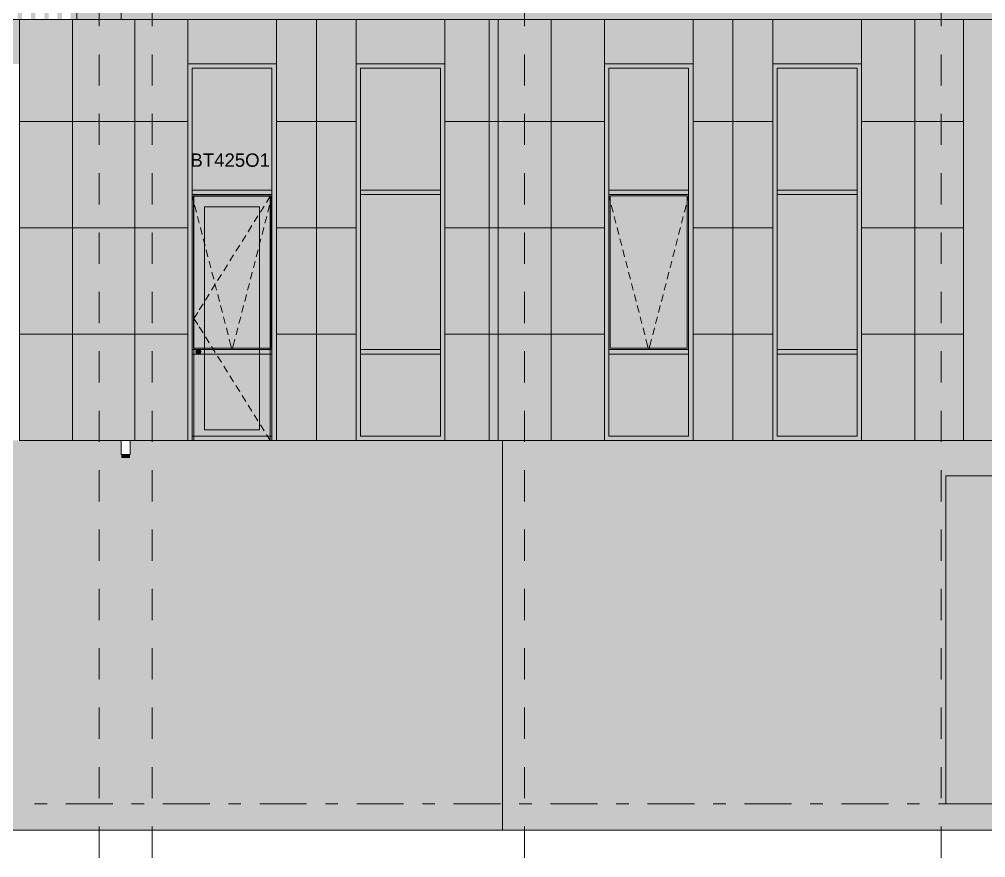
# Model space of a CAD drawing. Header units: millimetres. Extents: x 1499747 to 4230374, y -28481 to 441852.
# Drawn here: x 4034842 to 4045743, y 359120 to 368581 of the extents above; entities that cross this region are included whole.
import ezdxf

# ---------------------------------------------------------------- set-up
doc = ezdxf.new("R2010")
doc.units = ezdxf.units.MM
doc.header["$MEASUREMENT"] = 0
doc.layers.add('Чертеж и Рисунок', color=7, linetype='Continuous')
doc.styles.add('РЎР“Р•РќР•Р\xa0Р\x98Р\xa0_РЎРўР\x98Р›Р¬_2', font='')
doc.styles.get('РЎР“Р•РќР•Р\xa0Р\x98Р\xa0_РЎРўР\x98Р›Р¬_2').set_extended_font_data('GOST Common', italic=True)

# ---------------------------------------------------------------- blocks, each defined once
blk = doc.blocks.new('zw$719B')
at = {"layer": 'Чертеж и Рисунок', "linetype": 'Continuous', "lineweight": 0, "true_color": 0x2e2e2e}
for points in [[(0, 3300), (50, 3300), (50, 4200), (0, 4250)], [(500, 4250), (0, 4250), (50, 4200), (500, 4200)], [(500, 4250), (500, 4200), (950, 4200), (1000, 4250)], [(1000, 3300), (1000, 4250), (950, 4200), (950, 3300)], [(0, 2800), (50, 2800), (50, 3300), (0, 3300)], [(1000, 2800), (1000, 3300), (950, 3300), (950, 2800)], [(0, 2400), (50, 2400), (50, 2800), (0, 2800)], [(500, 2825), (50, 2825), (50, 2775), (500, 2775)], [(50, 2775), (70, 2755), (930, 2755), (950, 2775)], [(50, 0), (70, 0), (70, 2755), (50, 2775)], [(70, 2755), (190, 2635), (810, 2635), (930, 2755)], [(950, 2775), (950, 2825), (500, 2825), (500, 2775)], [(930, 0), (930, 2755), (810, 2635), (810, 120)], [(950, 0), (950, 2775), (930, 2755), (930, 0)], [(1000, 2400), (1000, 2800), (950, 2800), (950, 2400)], [(0, 1000), (50, 1000), (50, 2400), (0, 2400)], [(1000, 1000), (1000, 2400), (950, 2400), (950, 1000)], [(0, 0), (50, 0), (50, 1000), (0, 1000)], [(99, 1000), (105, 1015), (99, 1021), (90, 1000)], [(105, 985), (99, 1000), (90, 1000), (99, 979)], [(105, 1015), (120, 1021), (120, 1030), (99, 1021)], [(104, 1000), (109, 1012), (105, 1015), (99, 1000)], [(109, 989), (104, 1000), (99, 1000), (105, 985)], [(120, 979), (105, 985), (99, 979), (120, 970)], [(109, 1000), (112, 1008), (109, 1012), (104, 1000)], [(112, 992), (109, 1000), (104, 1000), (109, 989)], [(109, 1012), (120, 1016), (120, 1021), (105, 1015)], [(120, 984), (109, 989), (105, 985), (120, 979)], [(112, 1008), (120, 1011), (120, 1016), (109, 1012)], [(120, 989), (112, 992), (109, 989), (120, 984)], [(113, 1008), (110, 1000), (113, 993), (119, 990), (119, 1010)], [(119, 1010), (121, 1010), (120, 1011)], [(122, 1007), (122, 1010), (119, 1010), (119, 1007)], [(122, 1000), (122, 1007), (119, 1007), (119, 1000)], [(122, 993), (122, 1000), (119, 1000), (119, 993)], [(122, 990), (122, 993), (119, 993), (119, 990)], [(119, 990), (120, 990), (121, 990)], [(120, 1021), (135, 1015), (141, 1021), (120, 1030)], [(120, 1016), (132, 1012), (135, 1015), (120, 1021)], [(120, 1011), (128, 1008), (132, 1012), (120, 1016)], [(128, 992), (120, 989), (120, 984), (132, 989)], [(132, 989), (120, 984), (120, 979), (135, 985)], [(135, 985), (120, 979), (120, 970), (141, 979)], [(122, 1010), (122, 990), (127, 993), (131, 1000), (127, 1008)], [(128, 1008), (131, 1000), (136, 1000), (132, 1012)], [(131, 1000), (128, 992), (132, 989), (136, 1000)], [(132, 1012), (136, 1000), (141, 1000), (135, 1015)], [(136, 1000), (132, 989), (135, 985), (141, 1000)], [(135, 1015), (141, 1000), (150, 1000), (141, 1021)], [(141, 1000), (135, 985), (141, 979), (150, 1000)], [(1000, 0), (1000, 1000), (950, 1000), (950, 0)], [(930, 0), (810, 120), (190, 120), (70, 0)]]:
    blk.add_hatch(color=250, dxfattribs=at).paths.add_polyline_path(points)
at = {"layer": 'Чертеж и Рисунок', "linetype": 'Continuous', "lineweight": 0, "true_color": 0x84adf9}
for points in [[(950, 4200), (50, 4200), (50, 2825), (950, 2825), (950, 3300)], [(190, 120), (810, 120), (810, 2635), (190, 2635)]]:
    blk.add_hatch(color=161, dxfattribs=at).paths.add_polyline_path(points)
at = {"layer": 'Чертеж и Рисунок', "linetype": 'Continuous', "lineweight": 0, "true_color": 0x2e2e2e}
h = blk.add_hatch(color=250, dxfattribs=at)
h.paths.add_polyline_path([(70, 2755), (70, 0), (190, 120), (190, 2635)])
h.paths.add_polyline_path([(90, 1000), (99, 1021), (120, 1030), (141, 1021), (150, 1000), (141, 979), (120, 970), (99, 979)], flags=0)
h = blk.add_hatch(color=250, dxfattribs=at)
h.paths.add_polyline_path([(109, 1000), (112, 992), (120, 989), (128, 992), (131, 1000), (128, 1008), (120, 1011), (112, 1008)])
h.paths.add_polyline_path([(110, 1000), (113, 1008), (119, 1010), (119, 1010), (119, 1010), (120, 1011), (121, 1010), (122, 1010), (122, 1010), (127, 1008), (131, 1000), (127, 993), (122, 990), (122, 990), (121, 990), (120, 990), (119, 990), (119, 990), (119, 990), (113, 993)], flags=0)
at = {"layer": 'Чертеж и Рисунок', "color": 7, "linetype": 'Continuous', "lineweight": 5}
for points in [[(0, 0), (0, 4250)], [(0, 4250), (1000, 4250)], [(50, 3300), (50, 4200)], [(500, 4200), (50, 4200)], [(950, 4200), (500, 4200)], [(950, 3300), (950, 4200)], [(1000, 4250), (1000, 0)], [(50, 2825), (50, 3300)], [(950, 2825), (950, 3300)], [(50, 2800), (50, 2825)], [(50, 2825), (500, 2825)], [(50, 2775), (50, 2800)], [(50, 2775), (500, 2775)], [(50, 2400), (50, 2775)], [(930, 2755), (70, 2755)], [(70, 2755), (70, 0)], [(500, 2825), (950, 2825)], [(500, 2775), (950, 2775)], [(930, 0), (930, 2755)], [(950, 2800), (950, 2825)], [(950, 2775), (950, 2800)], [(950, 2400), (950, 2775)], [(190, 2635), (810, 2635)], [(190, 120), (190, 2635)], [(810, 2635), (810, 120)], [(50, 1000), (50, 2400)], [(950, 1000), (950, 2400)], [(50, 0), (50, 1000)], [(99, 1021), (90, 1000)], [(90, 1000), (99, 979)], [(120, 1030), (99, 1021)], [(112, 1008), (109, 1000)], [(109, 1000), (112, 992)], [(113, 1008), (110, 1000)], [(110, 1000), (113, 993)], [(120, 1011), (112, 1008)], [(112, 992), (120, 989)], [(119, 1010), (113, 1008)], [(113, 993), (119, 990)], [(120, 1011), (119, 1010)], [(119, 1007), (119, 1010)], [(119, 1010), (119, 1010)], [(121, 1010), (119, 1010)], [(119, 1000), (119, 1007)], [(119, 993), (119, 1000)], [(119, 990), (119, 993)], [(119, 990), (120, 990)], [(119, 990), (119, 990)], [(121, 990), (119, 990)], [(141, 1021), (120, 1030)], [(121, 1010), (120, 1011)], [(128, 1008), (120, 1011)], [(120, 989), (128, 992)], [(120, 990), (121, 990)], [(122, 1010), (121, 1010)], [(122, 990), (121, 990)], [(127, 1008), (122, 1010)], [(122, 1007), (122, 1010)], [(122, 1000), (122, 1007)], [(122, 993), (122, 1000)], [(122, 990), (127, 993)], [(122, 990), (122, 993)], [(131, 1000), (127, 1008)], [(127, 993), (131, 1000)], [(131, 1000), (128, 1008)], [(128, 992), (131, 1000)], [(150, 1000), (141, 1021)], [(141, 979), (150, 1000)], [(950, 0), (950, 1000)], [(99, 979), (120, 970)], [(120, 970), (141, 979)], [(810, 120), (190, 120)], [(50, 0), (0, 0)], [(50, 0), (70, 0)], [(70, 0), (930, 0)], [(930, 0), (950, 0)], [(950, 0), (1000, 0)]]:
    blk.add_lwpolyline(points, dxfattribs=at)
at = {"layer": 'Чертеж и Рисунок', "color": 23, "linetype": 'Continuous', "lineweight": 5, "true_color": 0xbf8080}
for points in [[(930, 2755), (888, 2687)], [(861, 2645), (819, 2577)], [(792, 2535), (750, 2467)], [(723, 2424), (681, 2356)], [(655, 2314), (612, 2246)], [(586, 2204), (543, 2136)], [(517, 2093), (475, 2026)], [(448, 1983), (406, 1915)], [(379, 1873), (337, 1805)], [(310, 1763), (268, 1695)], [(242, 1652), (199, 1584)], [(173, 1542), (130, 1474)], [(112, 1445), (70, 1378)], [(112, 1310), (70, 1378)], [(173, 1213), (130, 1281)], [(242, 1103), (199, 1171)], [(310, 993), (268, 1060)], [(379, 882), (337, 950)], [(448, 772), (406, 840)], [(517, 662), (475, 730)], [(586, 551), (543, 619)], [(655, 441), (612, 509)], [(723, 331), (681, 399)], [(792, 221), (750, 288)], [(861, 110), (819, 178)], [(930, 0), (888, 68)]]:
    blk.add_lwpolyline(points, dxfattribs=at)
at = {"layer": 'Чертеж и Рисунок', "color": 1, "linetype": 'Continuous', "lineweight": 0}
blk.add_lwpolyline([(247, 0), (388, 0)], dxfattribs=at)

msp = doc.modelspace()

# ---------------------------------------------------------------- hatches: boundary and pattern name
at = {"layer": 'Чертеж и Рисунок', "linetype": 'Continuous', "lineweight": 0, "true_color": 0xffffff}
for points in [[(4022571.92498, 369078.36428), (4022502.32487, 369078.36428), (4022502.32487, 368578.36352), (4035491.94471, 368578.36352), (4035491.94471, 369078.36428), (4035421.94461, 369078.36428), (4035421.94461, 368583.76352), (4035321.94445, 368583.76352), (4035321.94445, 369078.36428), (4035271.94438, 369078.36428), (4035271.94438, 368583.76352), (4035171.94423, 368583.76352), (4035171.94423, 369078.36428), (4035121.94415, 369078.36428), (4035121.94415, 368583.76352), (4035021.944, 368583.76352), (4035021.944, 369078.36428), (4034971.94392, 369078.36428), (4034971.94392, 368583.76352), (4034871.94377, 368583.76352), (4034871.94377, 369078.36428), (4034821.94369, 369078.36428), (4034821.94369, 368583.76352), (4034721.94354, 368583.76352), (4034721.94354, 369078.36428), (4034671.94346, 369078.36428), (4034671.94346, 368583.76352), (4034571.94331, 368583.76352), (4034571.94331, 369078.36428), (4034521.94323, 369078.36428), (4034521.94323, 368583.76352), (4034421.94308, 368583.76352), (4034421.94308, 369078.36428), (4034371.943, 369078.36428), (4034371.943, 368583.76352), (4034271.94285, 368583.76352), (4034271.94285, 369078.36428), (4034221.94277, 369078.36428), (4034221.94277, 368583.76352), (4034121.94262, 368583.76352), (4034121.94262, 369078.36428), (4034071.94254, 369078.36428), (4034071.94254, 368583.76352), (4033971.94239, 368583.76352), (4033971.94239, 369078.36428), (4033921.94232, 369078.36428), (4033921.94232, 368583.76352), (4033821.94216, 368583.76352), (4033821.94216, 369078.36428), (4033771.94209, 369078.36428), (4033771.94209, 368583.76352), (4033671.94193, 368583.76352), (4033671.94193, 369078.36428), (4033621.94186, 369078.36428), (4033621.94186, 368583.76352), (4033521.9417, 368583.76352), (4033521.9417, 369078.36428), (4033471.94163, 369078.36428), (4033471.94163, 368583.76352), (4033371.94148, 368583.76352), (4033371.94148, 369078.36428), (4033321.9414, 369078.36428), (4033321.9414, 368583.76352), (4033221.94125, 368583.76352), (4033221.94125, 369078.36428), (4033171.94117, 369078.36428), (4033171.94117, 368583.76352), (4033071.94102, 368583.76352), (4033071.94102, 369078.36428), (4033021.94094, 369078.36428), (4033021.94094, 368583.76352), (4032921.94079, 368583.76352), (4032921.94079, 369078.36428), (4032871.94071, 369078.36428), (4032871.94071, 368583.76352), (4032771.94056, 368583.76352), (4032771.94056, 369078.36428), (4032721.94048, 369078.36428), (4032721.94048, 368583.76352), (4032621.94033, 368583.76352), (4032621.94033, 369078.36428), (4032571.94025, 369078.36428), (4032571.94025, 368583.76352), (4032471.9401, 368583.76352), (4032471.9401, 369078.36428), (4032421.94002, 369078.36428), (4032421.94002, 368583.76352), (4032321.93987, 368583.76352), (4032321.93987, 369078.36428), (4032271.93979, 369078.36428), (4032271.93979, 368583.76352), (4032171.93964, 368583.76352), (4032171.93964, 369078.36428), (4032121.93957, 369078.36428), (4032121.93957, 368583.76352), (4032021.93941, 368583.76352), (4032021.93941, 369078.36428), (4031971.93934, 369078.36428), (4031971.93934, 368583.76352), (4031871.93918, 368583.76352), (4031871.93918, 369078.36428), (4031821.93911, 369078.36428), (4031821.93911, 368583.76352), (4031721.93895, 368583.76352), (4031721.93895, 369078.36428), (4031671.93888, 369078.36428), (4031671.93888, 368583.76352), (4031571.93873, 368583.76352), (4031571.93873, 369078.36428), (4031521.93865, 369078.36428), (4031521.93865, 368583.76352), (4031421.9385, 368583.76352), (4031421.9385, 369078.36428), (4031371.93842, 369078.36428), (4031371.93842, 368583.76352), (4031271.93827, 368583.76352), (4031271.93827, 369078.36428), (4031221.93819, 369078.36428), (4031221.93819, 368583.76352), (4031121.93804, 368583.76352), (4031121.93804, 369078.36428), (4031071.93796, 369078.36428), (4031071.93796, 368583.76352), (4030971.93781, 368583.76352), (4030971.93781, 369078.36428), (4030921.93773, 369078.36428), (4030921.93773, 368583.76352), (4030821.93758, 368583.76352), (4030821.93758, 369078.36428), (4030771.9375, 369078.36428), (4030771.9375, 368583.76352), (4030671.93735, 368583.76352), (4030671.93735, 369078.36428), (4030621.93727, 369078.36428), (4030621.93727, 368583.76352), (4030521.93712, 368583.76352), (4030521.93712, 369078.36428), (4030471.93704, 369078.36428), (4030471.93704, 368583.76352), (4030371.93689, 368583.76352), (4030371.93689, 369078.36428), (4030321.93682, 369078.36428), (4030321.93682, 368583.76352), (4030221.93666, 368583.76352), (4030221.93666, 369078.36428), (4030171.93659, 369078.36428), (4030171.93659, 368583.76352), (4030071.93643, 368583.76352), (4030071.93643, 369078.36428), (4030021.93636, 369078.36428), (4030021.93636, 368583.76352), (4029921.9362, 368583.76352), (4029921.9362, 369078.36428), (4029871.93613, 369078.36428), (4029871.93613, 368583.76352), (4029771.93598, 368583.76352), (4029771.93598, 369078.36428), (4029721.9359, 369078.36428), (4029721.9359, 368583.76352), (4029621.93575, 368583.76352), (4029621.93575, 369078.36428), (4029571.93567, 369078.36428), (4029571.93567, 368583.76352), (4029471.93552, 368583.76352), (4029471.93552, 369078.36428), (4029421.93544, 369078.36428), (4029421.93544, 368583.76352), (4029321.93529, 368583.76352), (4029321.93529, 369078.36428), (4029271.93521, 369078.36428), (4029271.93521, 368583.76352), (4029171.93506, 368583.76352), (4029171.93506, 369078.36428), (4029121.93498, 369078.36428), (4029121.93498, 368583.76352), (4029021.93483, 368583.76352), (4029021.93483, 369078.36428), (4028971.93475, 369078.36428), (4028971.93475, 368583.76352), (4028871.9346, 368583.76352), (4028871.9346, 369078.36428), (4028821.93452, 369078.36428), (4028821.93452, 368583.76352), (4028721.93437, 368583.76352), (4028721.93437, 369078.36428), (4028671.93429, 369078.36428), (4028671.93429, 368583.76352), (4028571.93414, 368583.76352), (4028571.93414, 369078.36428), (4028521.93407, 369078.36428), (4028521.93407, 368583.76352), (4028421.93391, 368583.76352), (4028421.93391, 369078.36428), (4028371.93384, 369078.36428), (4028371.93384, 368583.76352), (4028271.93368, 368583.76352), (4028271.93368, 369078.36428), (4028221.93361, 369078.36428), (4028221.93361, 368583.76352), (4028121.93345, 368583.76352), (4028121.93345, 369078.36428), (4028071.93338, 369078.36428), (4028071.93338, 368583.76352), (4027971.93323, 368583.76352), (4027971.93323, 369078.36428), (4027921.93315, 369078.36428), (4027921.93315, 368583.76352), (4027821.933, 368583.76352), (4027821.933, 369078.36428), (4027771.93292, 369078.36428), (4027771.93292, 368583.76352), (4027671.93277, 368583.76352), (4027671.93277, 369078.36428), (4027621.93269, 369078.36428), (4027621.93269, 368583.76352), (4027521.93254, 368583.76352), (4027521.93254, 369078.36428), (4027471.93246, 369078.36428), (4027471.93246, 368583.76352), (4027371.93231, 368583.76352), (4027371.93231, 369078.36428), (4027321.93223, 369078.36428), (4027321.93223, 368583.76352), (4027221.93208, 368583.76352), (4027221.93208, 369078.36428), (4027171.932, 369078.36428), (4027171.932, 368583.76352), (4027071.93185, 368583.76352), (4027071.93185, 369078.36428), (4027021.93177, 369078.36428), (4027021.93177, 368583.76352), (4026921.93162, 368583.76352), (4026921.93162, 369078.36428), (4026871.93154, 369078.36428), (4026871.93154, 368583.76352), (4026771.93139, 368583.76352), (4026771.93139, 369078.36428), (4026721.93132, 369078.36428), (4026721.93132, 368583.76352), (4026621.93116, 368583.76352), (4026621.93116, 369078.36428), (4026571.93109, 369078.36428), (4026571.93109, 368583.76352), (4026471.93093, 368583.76352), (4026471.93093, 369078.36428), (4026421.93086, 369078.36428), (4026421.93086, 368583.76352), (4026321.9307, 368583.76352), (4026321.9307, 369078.36428), (4026271.93063, 369078.36428), (4026271.93063, 368583.76352), (4026171.93048, 368583.76352), (4026171.93048, 369078.36428), (4026121.9304, 369078.36428), (4026121.9304, 368583.76352), (4026021.93025, 368583.76352), (4026021.93025, 369078.36428), (4025971.93017, 369078.36428), (4025971.93017, 368583.76352), (4025871.93002, 368583.76352), (4025871.93002, 369078.36428), (4025821.92994, 369078.36428), (4025821.92994, 368583.76352), (4025721.92979, 368583.76352), (4025721.92979, 369078.36428), (4025671.92971, 369078.36428), (4025671.92971, 368583.76352), (4025571.92956, 368583.76352), (4025571.92956, 369078.36428), (4025521.92948, 369078.36428), (4025521.92948, 368583.76352), (4025421.92933, 368583.76352), (4025421.92933, 369078.36428), (4025371.92925, 369078.36428), (4025371.92925, 368583.76352), (4025271.9291, 368583.76352), (4025271.9291, 369078.36428), (4025221.92902, 369078.36428), (4025221.92902, 368583.76352), (4025121.92887, 368583.76352), (4025121.92887, 369078.36428), (4025071.92879, 369078.36428), (4025071.92879, 368583.76352), (4024971.92864, 368583.76352), (4024971.92864, 369078.36428), (4024921.92857, 369078.36428), (4024921.92857, 368583.76352), (4024821.92841, 368583.76352), (4024821.92841, 369078.36428), (4024771.92834, 369078.36428), (4024771.92834, 368583.76352), (4024671.92818, 368583.76352), (4024671.92818, 369078.36428), (4024621.92811, 369078.36428), (4024621.92811, 368583.76352), (4024521.92795, 368583.76352), (4024521.92795, 369078.36428), (4024471.92788, 369078.36428), (4024471.92788, 368583.76352), (4024371.92773, 368583.76352), (4024371.92773, 369078.36428), (4024321.92765, 369078.36428), (4024321.92765, 368583.76352), (4024221.9275, 368583.76352), (4024221.9275, 369078.36428), (4024171.92742, 369078.36428), (4024171.92742, 368583.76352), (4024071.92727, 368583.76352), (4024071.92727, 369078.36428), (4024021.92719, 369078.36428), (4024021.92719, 368583.76352), (4023921.92704, 368583.76352), (4023921.92704, 369078.36428), (4023871.92696, 369078.36428), (4023871.92696, 368583.76352), (4023771.92681, 368583.76352), (4023771.92681, 369078.36428), (4023721.92673, 369078.36428), (4023721.92673, 368583.76352), (4023621.92658, 368583.76352), (4023621.92658, 369078.36428), (4023571.9265, 369078.36428), (4023571.9265, 368583.76352), (4023471.92635, 368583.76352), (4023471.92635, 369078.36428), (4023421.92627, 369078.36428), (4023421.92627, 368583.76352), (4023321.92612, 368583.76352), (4023321.92612, 369078.36428), (4023271.92604, 369078.36428), (4023271.92604, 368583.76352), (4023171.92589, 368583.76352), (4023171.92589, 369078.36428), (4023121.92582, 369078.36428), (4023121.92582, 368583.76352), (4023021.92566, 368583.76352), (4023021.92566, 369078.36428), (4022971.92559, 369078.36428), (4022971.92559, 368583.76352), (4022871.92543, 368583.76352), (4022871.92543, 369078.36428), (4022821.92536, 369078.36428), (4022821.92536, 368583.76352), (4022721.9252, 368583.76352), (4022721.9252, 369078.36428), (4022671.92513, 369078.36428), (4022671.92513, 368583.76352), (4022571.92498, 368583.76352)], [(4064261.98867, 369078.36428), (4035991.94548, 369078.36428), (4035991.94548, 368578.36352), (4064261.98867, 368578.36352)], [(4045491.95999, 368578.36352), (4045491.95999, 363828.35626), (4046491.96152, 363828.35626), (4046491.96152, 368578.36352)]]:
    msp.add_hatch(color=7, dxfattribs=at).paths.add_polyline_path(points)
at = {"layer": 'Чертеж и Рисунок', "linetype": 'Continuous', "lineweight": 0, "true_color": 0x2e2e2e}
for points in [[(4035991.94548, 368578.36352), (4035991.94548, 369078.36428), (4035491.94471, 369078.36428), (4035491.94471, 368578.36352)], [(4036741.94662, 368078.36275), (4036791.9467, 368028.36268), (4037691.94808, 368028.36268), (4037741.94815, 368078.36275)], [(4036791.9467, 368028.36268), (4036741.94662, 368078.36275), (4036741.94662, 366628.36054), (4036791.9467, 366628.36054)], [(4037741.94815, 366628.36054), (4037741.94815, 368078.36275), (4037691.94808, 368028.36268), (4037691.94808, 366628.36054)], [(4039641.95105, 368078.36275), (4038641.94953, 368078.36275), (4038691.9496, 368028.36268), (4039591.95098, 368028.36268)], [(4038641.94953, 368078.36275), (4038641.94953, 366628.36054), (4038691.9496, 366628.36054), (4038691.9496, 368028.36268)], [(4039641.95105, 366628.36054), (4039641.95105, 368078.36275), (4039591.95098, 368028.36268), (4039591.95098, 366628.36054)], [(4042441.95533, 368078.36275), (4041441.9538, 368078.36275), (4041491.95388, 368028.36268), (4042391.95526, 368028.36268)], [(4041441.9538, 366628.36054), (4041491.95388, 366628.36054), (4041491.95388, 368028.36268), (4041441.9538, 368078.36275)], [(4042441.95533, 366628.36054), (4042441.95533, 368078.36275), (4042391.95526, 368028.36268), (4042391.95526, 366628.36054)], [(4043341.65671, 368078.36275), (4043391.65678, 368028.36268), (4044291.65816, 368028.36268), (4044341.65823, 368078.36275)], [(4043341.65671, 366628.36054), (4043391.65678, 366628.36054), (4043391.65678, 368028.36268), (4043341.65671, 368078.36275)], [(4044341.65823, 366628.36054), (4044341.65823, 368078.36275), (4044291.65816, 368028.36268), (4044291.65816, 366628.36054)], [(4036791.9467, 366628.36054), (4036741.94662, 366628.36054), (4036741.94662, 364828.35779), (4036791.9467, 364828.35779)], [(4036791.9467, 366603.3605), (4037691.94808, 366603.3605), (4037691.94808, 366653.36058), (4036791.9467, 366653.36058)], [(4037741.94815, 364828.35779), (4037741.94815, 366628.36054), (4037691.94808, 366628.36054), (4037691.94808, 364828.35779)], [(4038641.94953, 366628.36054), (4038641.94953, 364828.35779), (4038691.9496, 364828.35779), (4038691.9496, 366628.36054)], [(4038691.9496, 366653.36058), (4038691.9496, 366603.3605), (4039591.95098, 366603.3605), (4039591.95098, 366653.36058)], [(4039641.95105, 364828.35779), (4039641.95105, 366628.36054), (4039591.95098, 366628.36054), (4039591.95098, 364828.35779)], [(4041441.9538, 364828.35779), (4041491.95388, 364828.35779), (4041491.95388, 366628.36054), (4041441.9538, 366628.36054)], [(4041491.95388, 366603.3605), (4042391.95526, 366603.3605), (4042391.95526, 366653.36058), (4041491.95388, 366653.36058)], [(4042441.95533, 364828.35779), (4042441.95533, 366628.36054), (4042391.95526, 366628.36054), (4042391.95526, 364828.35779)], [(4043341.65671, 364828.35779), (4043391.65678, 364828.35779), (4043391.65678, 366628.36054), (4043341.65671, 366628.36054)], [(4043391.65678, 366653.36058), (4043391.65678, 366603.3605), (4044291.65816, 366603.3605), (4044291.65816, 366653.36058)], [(4044341.65823, 364828.35779), (4044341.65823, 366628.36054), (4044291.65816, 366628.36054), (4044291.65816, 364828.35779)], [(4036791.9467, 364803.35775), (4037691.94808, 364803.35775), (4037691.94808, 364853.35783), (4036791.9467, 364853.35783)], [(4038691.9496, 364853.35783), (4038691.9496, 364803.35775), (4039591.95098, 364803.35775), (4039591.95098, 364853.35783)], [(4041491.95388, 364853.35783), (4041491.95388, 364803.35775), (4042391.95526, 364803.35775), (4042391.95526, 364853.35783)], [(4043391.65678, 364853.35783), (4043391.65678, 364803.35775), (4044291.65816, 364803.35775), (4044291.65816, 364853.35783)], [(4036791.9467, 364828.35779), (4036741.94662, 364828.35779), (4036741.94662, 363828.35626), (4036791.9467, 363878.35634)], [(4037741.94815, 364828.35779), (4037691.94808, 364828.35779), (4037691.94808, 363878.35634), (4037741.94815, 363828.35626)], [(4038641.94953, 364828.35779), (4038641.94953, 363828.35626), (4038691.9496, 363878.35634), (4038691.9496, 364828.35779)], [(4039641.95105, 364828.35779), (4039591.95098, 364828.35779), (4039591.95098, 363878.35634), (4039641.95105, 363828.35626)], [(4041441.9538, 364828.35779), (4041441.9538, 363828.35626), (4041491.95388, 363878.35634), (4041491.95388, 364828.35779)], [(4042441.95533, 364828.35779), (4042391.95526, 364828.35779), (4042391.95526, 363878.35634), (4042441.95533, 363828.35626)], [(4043341.65671, 364828.35779), (4043341.65671, 363828.35626), (4043391.65678, 363878.35634), (4043391.65678, 364828.35779)], [(4044341.65823, 364828.35779), (4044291.65816, 364828.35779), (4044291.65816, 363878.35634), (4044341.65823, 363828.35626)], [(4036741.94662, 363828.35626), (4037741.94815, 363828.35626), (4037691.94808, 363878.35634), (4036791.9467, 363878.35634)], [(4038641.94953, 363828.35626), (4039641.95105, 363828.35626), (4039591.95098, 363878.35634), (4038691.9496, 363878.35634)], [(4041441.9538, 363828.35626), (4042441.95533, 363828.35626), (4042391.95526, 363878.35634), (4041491.95388, 363878.35634)], [(4043341.65671, 363828.35626), (4044341.65823, 363828.35626), (4044291.65816, 363878.35634), (4043391.65678, 363878.35634)]]:
    msp.add_hatch(color=250, dxfattribs=at).paths.add_polyline_path(points)
at = {"layer": 'Чертеж и Рисунок', "linetype": 'Continuous', "lineweight": 0, "true_color": 0x868d8e}
for points in [[(4030716.93742, 363828.35626), (4031941.43929, 363828.35626), (4031941.43929, 368078.36275), (4032941.44082, 368078.36275), (4032941.44082, 363828.35626), (4033841.44219, 363828.35626), (4033841.44219, 368078.36275), (4034841.44372, 368078.36275), (4034841.44372, 363828.35626), (4036741.94662, 363828.35626), (4036741.94662, 368078.36275), (4037741.94815, 368078.36275), (4037741.94815, 363828.35626), (4038641.94953, 363828.35626), (4038641.94953, 368078.36275), (4039641.95105, 368078.36275), (4039641.95105, 363828.35626), (4040141.95182, 363828.35626), (4040141.95182, 368578.36352), (4030716.93742, 368578.36352)], [(4045491.95999, 368578.36352), (4040141.95182, 368578.36352), (4040141.95182, 363828.35626), (4041441.9538, 363828.35626), (4041441.9538, 368078.36275), (4042441.95533, 368078.36275), (4042441.95533, 363828.35626), (4043341.65671, 363828.35626), (4043341.65671, 368078.36275), (4044341.65823, 368078.36275), (4044341.65823, 363828.35626), (4045491.95999, 363828.35626)]]:
    msp.add_hatch(color=252, dxfattribs=at).paths.add_polyline_path(points)
at = {"layer": 'Чертеж и Рисунок', "linetype": 'Continuous', "lineweight": 0, "true_color": 0x84adf9}
for points in [[(4036791.9467, 368028.36268), (4036791.9467, 366653.36058), (4037691.94808, 366653.36058), (4037691.94808, 368028.36268)], [(4038691.9496, 368028.36268), (4038691.9496, 366653.36058), (4039591.95098, 366653.36058), (4039591.95098, 368028.36268)], [(4041491.95388, 368028.36268), (4041491.95388, 366653.36058), (4042391.95526, 366653.36058), (4042391.95526, 368028.36268)], [(4043391.65678, 366653.36058), (4044291.65816, 366653.36058), (4044291.65816, 368028.36268), (4043391.65678, 368028.36268)], [(4038691.9496, 364853.35783), (4039591.95098, 364853.35783), (4039591.95098, 366603.3605), (4038691.9496, 366603.3605)], [(4044291.65816, 366603.3605), (4043391.65678, 366603.3605), (4043391.65678, 364853.35783), (4044291.65816, 364853.35783)], [(4036806.94672, 364868.35785), (4037676.94805, 364868.35785), (4037676.94805, 366588.36048), (4036806.94672, 366588.36048)], [(4036806.94672, 364868.35785), (4037676.94805, 364868.35785), (4037676.94805, 366588.36048), (4036806.94672, 366588.36048)], [(4042376.95523, 364868.35785), (4042376.95523, 366588.36048), (4041506.9539, 366588.36048), (4041506.9539, 364868.35785)], [(4036791.9467, 364803.35775), (4036791.9467, 363878.35634), (4037691.94808, 363878.35634), (4037691.94808, 364803.35775)], [(4038691.9496, 363878.35634), (4039591.95098, 363878.35634), (4039591.95098, 364803.35775), (4038691.9496, 364803.35775)], [(4041491.95388, 363878.35634), (4042391.95526, 363878.35634), (4042391.95526, 364803.35775), (4041491.95388, 364803.35775)], [(4043391.65678, 364803.35775), (4043391.65678, 363878.35634), (4044291.65816, 363878.35634), (4044291.65816, 364803.35775)]]:
    msp.add_hatch(color=161, dxfattribs=at).paths.add_polyline_path(points)
at = {"layer": 'Чертеж и Рисунок', "linetype": 'Continuous', "lineweight": 0, "true_color": 0xf7fdff}
for points in [[(4036791.9467, 366603.3605), (4036791.9467, 364853.35783), (4036806.94672, 364868.35785), (4036806.94672, 366588.36048)], [(4037691.94808, 366603.3605), (4036791.9467, 366603.3605), (4036806.94672, 366588.36048), (4037676.94805, 366588.36048)], [(4037676.94805, 364868.35785), (4037691.94808, 364853.35783), (4037691.94808, 366603.3605), (4037676.94805, 366588.36048)], [(4041491.95388, 366603.3605), (4041491.95388, 364853.35783), (4041506.9539, 364868.35785), (4041506.9539, 366588.36048)], [(4042391.95526, 366603.3605), (4041491.95388, 366603.3605), (4041506.9539, 366588.36048), (4042376.95523, 366588.36048)], [(4042376.95523, 364868.35785), (4042391.95526, 364853.35783), (4042391.95526, 366603.3605), (4042376.95523, 366588.36048)], [(4036791.9467, 364853.35783), (4037691.94808, 364853.35783), (4037676.94805, 364868.35785), (4036806.94672, 364868.35785)], [(4041506.9539, 364868.35785), (4041491.95388, 364853.35783), (4042391.95526, 364853.35783), (4042376.95523, 364868.35785)]]:
    msp.add_hatch(color=7, dxfattribs=at).paths.add_polyline_path(points)
at = {"layer": 'Чертеж и Рисунок', "linetype": 'Continuous', "lineweight": 0, "true_color": 0x7f7f7f}
for points in [[(4031366.93841, 363628.35595), (4035491.94471, 363628.35595), (4035491.94471, 363828.35626), (4031366.93841, 363828.35626)], [(4035491.94471, 363828.35626), (4035491.94471, 359728.35), (4035991.94548, 359728.35), (4035991.94548, 363828.35626)], [(4036091.94563, 363828.35626), (4036091.94563, 359728.35), (4036591.94639, 359728.35), (4036591.94639, 363828.35626)], [(4036591.94639, 363628.35595), (4040291.95205, 363628.35595), (4040291.95205, 363828.35626), (4036591.94639, 363828.35626)], [(4040291.95205, 363828.35626), (4040291.95205, 359728.35), (4040791.95281, 359728.35), (4040791.95281, 363828.35626)], [(4040791.95281, 363628.35595), (4044891.95908, 363628.35595), (4044891.95908, 363828.35626), (4040791.95281, 363828.35626)], [(4044891.95908, 363828.35626), (4044891.95908, 359728.35), (4045291.95969, 359728.35), (4045291.95969, 363828.35626)], [(4047991.96381, 363828.35626), (4045291.95969, 363828.35626), (4045291.95969, 363628.35595), (4047991.96381, 363628.35595)], [(4035991.94548, 363628.35595), (4036091.94563, 363628.35595), (4036091.94563, 363668.35602), (4035991.94548, 363668.35602)], [(4031366.93841, 363628.35595), (4031366.93841, 363428.35565), (4035491.94471, 363428.35565), (4035491.94471, 363628.35595)], [(4035991.94548, 363428.35565), (4036091.94563, 363428.35565), (4036091.94563, 363628.35595), (4035991.94548, 363628.35595)], [(4036591.94639, 363428.35565), (4040291.75205, 363428.35565), (4040291.75205, 363628.35595), (4036591.94639, 363628.35595)], [(4040291.75205, 363428.35565), (4040291.95205, 363428.35565), (4040291.95205, 363628.35595), (4040291.75205, 363628.35595)], [(4040791.95281, 363428.35565), (4044891.95908, 363428.35565), (4044891.95908, 363628.35595), (4040791.95281, 363628.35595)], [(4047991.96381, 363628.35595), (4045291.95969, 363628.35595), (4045291.95969, 363428.35565), (4047991.96381, 363428.35565)], [(4031366.93841, 359728.35), (4035491.94471, 359728.35), (4035491.94471, 363428.35565), (4031366.93841, 363428.35565)], [(4035991.94548, 359728.35), (4036091.94563, 359728.35), (4036091.94563, 363428.35565), (4035991.94548, 363428.35565)], [(4036591.94639, 359728.35), (4040291.95205, 359728.35), (4040291.95205, 363428.35565), (4036591.94639, 363428.35565)], [(4040791.95281, 363428.35565), (4040791.95281, 359728.35), (4044891.95908, 359728.35), (4044891.95908, 363428.35565)], [(4045291.95969, 359728.35), (4047991.96381, 359728.35), (4047991.96381, 363428.35565), (4045291.95969, 363428.35565)], [(4021391.89317, 359428.34954), (4032941.64082, 359428.34954), (4040291.95205, 359428.34954), (4040291.95205, 359728.35), (4021391.89317, 359728.35)], [(4040291.95205, 359428.34954), (4074991.90506, 359428.34954), (4074991.90506, 359728.35), (4040291.95205, 359728.35)]]:
    msp.add_hatch(color=8, dxfattribs=at).paths.add_polyline_path(points)

# ---------------------------------------------------------------- linework, layer by layer
at = {"layer": 'Чертеж и Рисунок', "color": 7, "linetype": 'Continuous', "lineweight": 5}
for points in [[(4035491.94471, 369078.36428), (4035491.94471, 368578.36352)], [(4035991.94548, 369078.36428), (4035991.94548, 368578.36352)], [(4035491.94471, 368578.36352), (4035991.94548, 368578.36352)], [(4040141.95182, 368578.36352), (4040141.95182, 363828.35626)], [(4045491.95999, 363828.35626), (4045491.95999, 368578.36352)], [(4036741.94662, 363828.35626), (4036741.94662, 368078.36275)], [(4036741.94662, 368078.36275), (4037741.94815, 368078.36275)], [(4037691.94808, 368028.36268), (4036791.9467, 368028.36268)], [(4036791.9467, 366653.36058), (4036791.9467, 368028.36268)], [(4037691.94808, 366653.36058), (4037691.94808, 368028.36268)], [(4038641.94953, 363828.35626), (4038641.94953, 368078.36275)], [(4038641.94953, 368078.36275), (4039641.95105, 368078.36275)], [(4039591.95098, 368028.36268), (4038691.9496, 368028.36268)], [(4038691.9496, 366653.36058), (4038691.9496, 368028.36268)], [(4039591.95098, 366653.36058), (4039591.95098, 368028.36268)], [(4041441.9538, 363828.35626), (4041441.9538, 368078.36275)], [(4041441.9538, 368078.36275), (4042441.95533, 368078.36275)], [(4042391.95526, 368028.36268), (4041491.95388, 368028.36268)], [(4041491.95388, 366653.36058), (4041491.95388, 368028.36268)], [(4042391.95526, 366653.36058), (4042391.95526, 368028.36268)], [(4042441.95533, 368078.36275), (4042441.95533, 363828.35626)], [(4043341.65671, 363828.35626), (4043341.65671, 368078.36275)], [(4043341.65671, 368078.36275), (4044341.65823, 368078.36275)], [(4044291.65816, 368028.36268), (4043391.65678, 368028.36268)], [(4043391.65678, 366653.36058), (4043391.65678, 368028.36268)], [(4044291.65816, 366653.36058), (4044291.65816, 368028.36268)], [(4036791.9467, 366628.36054), (4036791.9467, 366653.36058)], [(4037691.94808, 366653.36058), (4036791.9467, 366653.36058)], [(4036791.9467, 366603.3605), (4036791.9467, 366628.36054)], [(4036791.9467, 364853.35783), (4036791.9467, 366603.3605)], [(4037691.94808, 366603.3605), (4036791.9467, 366603.3605)], [(4037691.94808, 366628.36054), (4037691.94808, 366653.36058)], [(4037691.94808, 366603.3605), (4037691.94808, 366628.36054)], [(4037691.94808, 364853.35783), (4037691.94808, 366603.3605)], [(4038691.9496, 366628.36054), (4038691.9496, 366653.36058)], [(4039591.95098, 366653.36058), (4038691.9496, 366653.36058)], [(4038691.9496, 366603.3605), (4038691.9496, 366628.36054)], [(4038691.9496, 364853.35783), (4038691.9496, 366603.3605)], [(4039591.95098, 366603.3605), (4038691.9496, 366603.3605)], [(4039591.95098, 366628.36054), (4039591.95098, 366653.36058)], [(4039591.95098, 366603.3605), (4039591.95098, 366628.36054)], [(4039591.95098, 364853.35783), (4039591.95098, 366603.3605)], [(4041491.95388, 366628.36054), (4041491.95388, 366653.36058)], [(4042391.95526, 366653.36058), (4041491.95388, 366653.36058)], [(4041491.95388, 366603.3605), (4041491.95388, 366628.36054)], [(4041491.95388, 364853.35783), (4041491.95388, 366603.3605)], [(4042391.95526, 366603.3605), (4041491.95388, 366603.3605)], [(4042391.95526, 366628.36054), (4042391.95526, 366653.36058)], [(4042391.95526, 366603.3605), (4042391.95526, 366628.36054)], [(4042391.95526, 364853.35783), (4042391.95526, 366603.3605)], [(4043391.65678, 366628.36054), (4043391.65678, 366653.36058)], [(4044291.65816, 366653.36058), (4043391.65678, 366653.36058)], [(4043391.65678, 366603.3605), (4043391.65678, 366628.36054)], [(4043391.65678, 364853.35783), (4043391.65678, 366603.3605)], [(4044291.65816, 366603.3605), (4043391.65678, 366603.3605)], [(4044291.65816, 366628.36054), (4044291.65816, 366653.36058)], [(4044291.65816, 366603.3605), (4044291.65816, 366628.36054)], [(4044291.65816, 364853.35783), (4044291.65816, 366603.3605)], [(4037676.94805, 366588.36048), (4036806.94672, 366588.36048)], [(4036806.94672, 366588.36048), (4036806.94672, 364868.35785)], [(4037676.94805, 364868.35785), (4037676.94805, 366588.36048)], [(4042376.95523, 366588.36048), (4041506.9539, 366588.36048)], [(4041506.9539, 366588.36048), (4041506.9539, 364868.35785)], [(4042376.95523, 364868.35785), (4042376.95523, 366588.36048)], [(4036791.9467, 364828.35779), (4036791.9467, 364853.35783)], [(4037691.94808, 364853.35783), (4036791.9467, 364853.35783)], [(4036806.94672, 364868.35785), (4037676.94805, 364868.35785)], [(4037691.94808, 364828.35779), (4037691.94808, 364853.35783)], [(4038691.9496, 364828.35779), (4038691.9496, 364853.35783)], [(4039591.95098, 364853.35783), (4038691.9496, 364853.35783)], [(4039591.95098, 364828.35779), (4039591.95098, 364853.35783)], [(4041491.95388, 364828.35779), (4041491.95388, 364853.35783)], [(4042391.95526, 364853.35783), (4041491.95388, 364853.35783)], [(4041506.9539, 364868.35785), (4042376.95523, 364868.35785)], [(4042391.95526, 364828.35779), (4042391.95526, 364853.35783)], [(4043391.65678, 364828.35779), (4043391.65678, 364853.35783)], [(4044291.65816, 364853.35783), (4043391.65678, 364853.35783)], [(4044291.65816, 364828.35779), (4044291.65816, 364853.35783)], [(4036791.9467, 364803.35775), (4036791.9467, 364828.35779)], [(4036791.9467, 363878.35634), (4036791.9467, 364803.35775)], [(4037691.94808, 364803.35775), (4036791.9467, 364803.35775)], [(4037691.94808, 364803.35775), (4036791.9467, 364803.35775)], [(4037691.94808, 364803.35775), (4037691.94808, 364828.35779)], [(4037691.94808, 363878.35634), (4037691.94808, 364803.35775)], [(4038691.9496, 364803.35775), (4038691.9496, 364828.35779)], [(4038691.9496, 363878.35634), (4038691.9496, 364803.35775)], [(4039591.95098, 364803.35775), (4038691.9496, 364803.35775)], [(4039591.95098, 364803.35775), (4039591.95098, 364828.35779)], [(4039591.95098, 363878.35634), (4039591.95098, 364803.35775)], [(4041491.95388, 364803.35775), (4041491.95388, 364828.35779)], [(4041491.95388, 363878.35634), (4041491.95388, 364803.35775)], [(4042391.95526, 364803.35775), (4041491.95388, 364803.35775)], [(4042391.95526, 364803.35775), (4042391.95526, 364828.35779)], [(4042391.95526, 363878.35634), (4042391.95526, 364803.35775)], [(4043391.65678, 364803.35775), (4043391.65678, 364828.35779)], [(4043391.65678, 363878.35634), (4043391.65678, 364803.35775)], [(4044291.65816, 364803.35775), (4043391.65678, 364803.35775)], [(4044291.65816, 364803.35775), (4044291.65816, 364828.35779)], [(4044291.65816, 363878.35634), (4044291.65816, 364803.35775)], [(4037691.94808, 363878.35634), (4036791.9467, 363878.35634)], [(4039591.95098, 363878.35634), (4038691.9496, 363878.35634)], [(4042391.95526, 363878.35634), (4041491.95388, 363878.35634)], [(4044291.65816, 363878.35634), (4043391.65678, 363878.35634)], [(4034841.44372, 363828.35626), (4036741.94662, 363828.35626)], [(4037741.94815, 363828.35626), (4036741.94662, 363828.35626)], [(4037741.94815, 363828.35626), (4038641.94953, 363828.35626)], [(4039641.95105, 363828.35626), (4038641.94953, 363828.35626)], [(4039641.95105, 363828.35626), (4040141.95182, 363828.35626)], [(4040141.95182, 363828.35626), (4041441.9538, 363828.35626)], [(4042441.95533, 363828.35626), (4041441.9538, 363828.35626)], [(4042441.95533, 363828.35626), (4043341.65671, 363828.35626)], [(4044341.65823, 363828.35626), (4043341.65671, 363828.35626)], [(4044341.65823, 363828.35626), (4045491.95999, 363828.35626)], [(4045491.95999, 363828.35626), (4046491.96152, 363828.35626)]]:
    msp.add_lwpolyline(points, dxfattribs=at)
at = {"layer": 'Чертеж и Рисунок', "color": 8, "linetype": 'Continuous', "lineweight": 15}
for points in [[(4035741.9451, 368856.16394), (4035741.9451, 368503.3634)], [(4036341.94601, 368856.16394), (4036341.94601, 368503.3634)], [(4040541.95243, 368856.16394), (4040541.95243, 368503.3634)], [(4045241.95961, 368856.16394), (4045241.95961, 368503.3634)], [(4035741.9451, 368185.86292), (4035741.9451, 367833.16238)], [(4036341.94601, 368185.86292), (4036341.94601, 367833.16238)], [(4040541.95243, 368185.86292), (4040541.95243, 367833.16238)], [(4045241.95961, 368185.86292), (4045241.95961, 367833.16238)], [(4035741.9451, 367515.66189), (4035741.9451, 367162.86135)], [(4036341.94601, 367515.66189), (4036341.94601, 367162.86135)], [(4040541.95243, 367515.66189), (4040541.95243, 367162.86135)], [(4045241.95961, 367515.66189), (4045241.95961, 367162.86135)], [(4035741.9451, 366845.36087), (4035741.9451, 366492.56033)], [(4036341.94601, 366845.36087), (4036341.94601, 366492.56033)], [(4040541.95243, 366845.36087), (4040541.95243, 366492.56033)], [(4045241.95961, 366845.36087), (4045241.95961, 366492.56033)], [(4035741.9451, 366175.05984), (4035741.9451, 365822.25931)], [(4036341.94601, 366175.05984), (4036341.94601, 365822.25931)], [(4040541.95243, 366175.05984), (4040541.95243, 365822.25931)], [(4045241.95961, 366175.05984), (4045241.95961, 365822.25931)], [(4035741.9451, 365504.75882), (4035741.9451, 365152.05828)], [(4036341.94601, 365504.75882), (4036341.94601, 365152.05828)], [(4040541.95243, 365504.75882), (4040541.95243, 365152.05828)], [(4045241.95961, 365504.75882), (4045241.95961, 365152.05828)], [(4035741.9451, 364834.5578), (4035741.9451, 364481.75726)], [(4036341.94601, 364834.5578), (4036341.94601, 364481.75726)], [(4040541.95243, 364834.5578), (4040541.95243, 364481.75726)], [(4045241.95961, 364834.5578), (4045241.95961, 364481.75726)], [(4035741.9451, 364164.25677), (4035741.9451, 363811.45623)], [(4036341.94601, 364164.25677), (4036341.94601, 363811.45623)], [(4040541.95243, 364164.25677), (4040541.95243, 363811.45623)], [(4045241.95961, 364164.25677), (4045241.95961, 363811.45623)], [(4035741.9451, 363493.95575), (4035741.9451, 363141.15521)], [(4036341.94601, 363493.95575), (4036341.94601, 363141.15521)], [(4040541.95243, 363493.95575), (4040541.95243, 363141.15521)], [(4045241.95961, 363493.95575), (4045241.95961, 363141.15521)], [(4035741.9451, 362823.65472), (4035741.9451, 362470.85419)], [(4036341.94601, 362823.65472), (4036341.94601, 362470.85419)], [(4040541.95243, 362823.65472), (4040541.95243, 362470.85419)], [(4045241.95961, 362823.65472), (4045241.95961, 362470.85419)], [(4035741.9451, 362153.3537), (4035741.9451, 361800.65316)], [(4036341.94601, 362153.3537), (4036341.94601, 361800.65316)], [(4040541.95243, 362153.3537), (4040541.95243, 361800.65316)], [(4045241.95961, 362153.3537), (4045241.95961, 361800.65316)], [(4035741.9451, 361483.15268), (4035741.9451, 361130.35214)], [(4036341.94601, 361483.15268), (4036341.94601, 361130.35214)], [(4040541.95243, 361483.15268), (4040541.95243, 361130.35214)], [(4045241.95961, 361483.15268), (4045241.95961, 361130.35214)], [(4035741.9451, 360812.85165), (4035741.9451, 360460.05111)], [(4036341.94601, 360812.85165), (4036341.94601, 360460.05111)], [(4040541.95243, 360812.85165), (4040541.95243, 360460.05111)], [(4045241.95961, 360812.85165), (4045241.95961, 360460.05111)], [(4035741.9451, 360142.55063), (4035741.9451, 359789.75009)], [(4036341.94601, 360142.55063), (4036341.94601, 359789.75009)], [(4040541.95243, 360142.55063), (4040541.95243, 359789.75009)], [(4045241.95961, 360142.55063), (4045241.95961, 359789.75009)], [(4035741.9451, 359472.2496), (4035741.9451, 359119.54907)], [(4036341.94601, 359472.2496), (4036341.94601, 359119.54907)], [(4040541.95243, 359472.2496), (4040541.95243, 359119.54907)], [(4045241.95961, 359472.2496), (4045241.95961, 359119.54907)]]:
    msp.add_lwpolyline(points, dxfattribs=at)
at = {"layer": 'Чертеж и Рисунок', "color": 255, "linetype": 'Continuous', "lineweight": 0}
for points in [[(4022502.32487, 368578.36352), (4035491.94471, 368578.36352)], [(4035991.94548, 368578.36352), (4064261.98867, 368578.36352)]]:
    msp.add_lwpolyline(points, dxfattribs=at)
at = {"layer": 'Чертеж и Рисунок', "color": 253, "linetype": 'Continuous', "lineweight": 5, "true_color": 0xaaaaaa}
for points in [[(4034841.94372, 368578.36352), (4034841.94372, 363828.35626)], [(4035442.54464, 368578.36352), (4035442.54464, 363828.35626)], [(4036142.94571, 368578.36352), (4036142.94571, 363828.35626)], [(4036742.54662, 368578.36352), (4036742.54662, 363828.35626)], [(4037741.94815, 368578.36352), (4037741.94815, 363828.35626)], [(4038192.84884, 368578.36352), (4038192.84884, 363828.35626)], [(4038642.54953, 368578.36352), (4038642.54953, 363828.35626)], [(4039641.95105, 368578.36352), (4039641.95105, 363828.35626)], [(4040241.95197, 368578.36352), (4040241.95197, 363828.35626)], [(4040842.65289, 368578.36352), (4040842.65289, 363828.35626)], [(4041442.65381, 368578.36352), (4041442.65381, 368078.36275)], [(4042442.05533, 368578.36352), (4042442.05533, 363828.35626)], [(4042891.95602, 368578.36352), (4042891.95602, 363828.35626)], [(4043342.25671, 368578.36352), (4043342.25671, 368078.36275)], [(4044341.65823, 368578.36352), (4044341.65823, 368078.36275)], [(4044942.25915, 368578.36352), (4044942.25915, 363828.35626)], [(4041442.65381, 368078.36275), (4041442.65381, 363828.35626)], [(4043342.25671, 368078.36275), (4043342.25671, 363828.35626)], [(4044341.65823, 368078.36275), (4044341.65823, 363828.35626)], [(4036741.94662, 367428.36176), (4034841.94372, 367428.36176)], [(4038642.54953, 367428.36176), (4037741.94815, 367428.36176)], [(4040141.95182, 367428.36176), (4039641.95105, 367428.36176)], [(4041441.9538, 367428.36176), (4040141.95182, 367428.36176)], [(4043341.65671, 367428.36176), (4042442.05533, 367428.36176)], [(4045491.95999, 367428.36176), (4044341.65823, 367428.36176)], [(4036741.94662, 366228.35993), (4034841.94372, 366228.35993)], [(4038642.54953, 366228.35993), (4037741.94815, 366228.35993)], [(4040141.95182, 366228.35993), (4039641.95105, 366228.35993)], [(4041441.9538, 366228.35993), (4040141.95182, 366228.35993)], [(4043341.65671, 366228.35993), (4042442.05533, 366228.35993)], [(4045491.95999, 366228.35993), (4044341.65823, 366228.35993)], [(4036741.94662, 365028.35809), (4034841.94372, 365028.35809)], [(4038642.54953, 365028.35809), (4037741.94815, 365028.35809)], [(4040141.95182, 365028.35809), (4039641.95105, 365028.35809)], [(4041441.9538, 365028.35809), (4040141.95182, 365028.35809)], [(4043341.65671, 365028.35809), (4042442.05533, 365028.35809)], [(4045491.95999, 365028.35809), (4044341.65823, 365028.35809)]]:
    msp.add_lwpolyline(points, dxfattribs=at)
at = {"layer": 'Чертеж и Рисунок', "color": 23, "linetype": 'Continuous', "lineweight": 5, "true_color": 0xbf8080}
for points in [[(4036791.9467, 366589.06048), (4036806.94672, 366531.06039)], [(4037691.94808, 366589.06048), (4037676.94805, 366531.06039)], [(4041491.95388, 366589.06048), (4041506.9539, 366531.06039)], [(4042391.95526, 366589.06048), (4042376.95523, 366531.06039)], [(4036819.44674, 366482.56031), (4036839.44677, 366405.0602)], [(4037664.34803, 366482.56031), (4037644.348, 366405.0602)], [(4041519.45392, 366482.56031), (4041539.45395, 366405.0602)], [(4042364.35521, 366482.56031), (4042344.35518, 366405.0602)], [(4036851.94679, 366356.66012), (4036872.04682, 366279.26)], [(4037631.84798, 366356.66012), (4037611.84795, 366279.26)], [(4041551.95397, 366356.66012), (4041572.054, 366279.26)], [(4042331.85516, 366356.66012), (4042311.85513, 366279.26)], [(4036884.54684, 366230.85993), (4036904.54687, 366153.35981)], [(4037599.34793, 366230.85993), (4037579.2479, 366153.35981)], [(4041584.55402, 366230.85993), (4041604.55405, 366153.35981)], [(4042299.35511, 366230.85993), (4042279.25508, 366153.35981)], [(4036917.04689, 366104.95974), (4036937.04692, 366027.45962)], [(4037566.74788, 366104.95974), (4037546.74785, 366027.45962)], [(4041617.05407, 366104.95974), (4041637.0541, 366027.45962)], [(4042266.75506, 366104.95974), (4042246.75503, 366027.45962)], [(4036949.64694, 365979.05955), (4036969.64697, 365901.65943)], [(4037534.24783, 365979.05955), (4037514.2478, 365901.65943)], [(4041649.65412, 365979.05955), (4041669.65415, 365901.65943)], [(4042234.25501, 365979.05955), (4042214.25498, 365901.65943)], [(4036982.14699, 365853.25935), (4037002.14702, 365775.75923)], [(4037501.64778, 365853.25935), (4037481.64775, 365775.75923)], [(4041682.15417, 365853.25935), (4041702.1542, 365775.75923)], [(4042201.65497, 365853.25935), (4042181.65493, 365775.75923)], [(4037014.64704, 365727.35916), (4037034.74707, 365649.95904)], [(4037469.14773, 365727.35916), (4037449.1477, 365649.95904)], [(4041714.65422, 365727.35916), (4041734.75425, 365649.95904)], [(4042169.15492, 365727.35916), (4042149.15488, 365649.95904)], [(4037047.24709, 365601.45897), (4037067.24712, 365524.05885)], [(4037436.64769, 365601.45897), (4037416.54765, 365524.05885)], [(4041747.25427, 365601.45897), (4041767.2543, 365524.05885)], [(4042136.65487, 365601.45897), (4042116.55484, 365524.05885)], [(4037079.74714, 365475.65878), (4037099.74717, 365398.15866)], [(4037404.04764, 365475.65878), (4037384.0476, 365398.15866)], [(4041779.75432, 365475.65878), (4041799.75435, 365398.15866)], [(4042104.05482, 365475.65878), (4042084.05479, 365398.15866)], [(4037112.34719, 365349.75858), (4037132.34722, 365272.35847)], [(4037371.54759, 365349.75858), (4037351.54756, 365272.35847)], [(4041812.35437, 365349.75858), (4041832.3544, 365272.35847)], [(4042071.55477, 365349.75858), (4042051.55474, 365272.35847)], [(4037144.84724, 365223.95839), (4037164.84727, 365146.45827)], [(4037338.94754, 365223.95839), (4037318.94751, 365146.45827)], [(4041844.85442, 365223.95839), (4041864.85445, 365146.45827)], [(4042038.95472, 365223.95839), (4042018.95469, 365146.45827)], [(4037177.34729, 365098.0582), (4037197.44732, 365020.55808)], [(4037306.44749, 365098.0582), (4037286.44746, 365020.55808)], [(4041877.35447, 365098.0582), (4041897.4545, 365020.55808)], [(4042006.45467, 365098.0582), (4041986.45464, 365020.55808)], [(4037209.94734, 364972.15801), (4037221.84736, 364925.85794)], [(4037273.94744, 364972.15801), (4037261.94742, 364925.85794)], [(4041909.95452, 364972.15801), (4041921.85454, 364925.85794)], [(4041973.95462, 364972.15801), (4041961.9546, 364925.85794)], [(4037221.84736, 364925.85794), (4037236.74738, 364868.35785)], [(4037236.74738, 364868.35785), (4037240.64739, 364853.35783)], [(4037247.0474, 364868.35785), (4037243.24739, 364853.35783)], [(4037261.94742, 364925.85794), (4037247.0474, 364868.35785)], [(4041921.85454, 364925.85794), (4041936.75456, 364868.35785)], [(4041936.75456, 364868.35785), (4041940.65457, 364853.35783)], [(4041947.05458, 364868.35785), (4041943.25457, 364853.35783)], [(4041961.9546, 364925.85794), (4041947.05458, 364868.35785)]]:
    msp.add_lwpolyline(points, dxfattribs=at)
at = {"layer": 'Чертеж и Рисунок', "color": 1, "linetype": 'Continuous', "lineweight": 0}
for points in [[(4035013.84398, 363828.35626), (4035154.9442, 363828.35626)], [(4035366.64452, 363828.35626), (4035895.74533, 363828.35626)], [(4036107.44565, 363828.35626), (4036248.54587, 363828.35626)], [(4036460.24619, 363828.35626), (4036989.347, 363828.35626)], [(4037201.04733, 363828.35626), (4037342.14754, 363828.35626)], [(4037553.84786, 363828.35626), (4038082.94867, 363828.35626)], [(4038294.649, 363828.35626), (4038435.74921, 363828.35626)], [(4038647.44954, 363828.35626), (4039176.65034, 363828.35626)], [(4039388.25067, 363828.35626), (4039529.35088, 363828.35626)], [(4039741.05121, 363828.35626), (4040270.25201, 363828.35626)], [(4040481.85234, 363828.35626), (4040622.95255, 363828.35626)], [(4040834.65288, 363828.35626), (4041363.85369, 363828.35626)], [(4041575.45401, 363828.35626), (4041716.65422, 363828.35626)], [(4041928.25455, 363828.35626), (4042457.45536, 363828.35626)], [(4042669.15568, 363828.35626), (4042810.25589, 363828.35626)], [(4043021.85622, 363828.35626), (4043551.05703, 363828.35626)], [(4043762.75735, 363828.35626), (4043903.85757, 363828.35626)], [(4044115.45789, 363828.35626), (4044644.6587, 363828.35626)], [(4044856.35902, 363828.35626), (4044997.45924, 363828.35626)], [(4045209.15956, 363828.35626), (4045738.26037, 363828.35626)], [(4035013.84398, 359728.35), (4035154.9442, 359728.35)], [(4035366.64452, 359728.35), (4035895.74533, 359728.35)], [(4036107.44565, 359728.35), (4036248.54587, 359728.35)], [(4036460.24619, 359728.35), (4036989.347, 359728.35)], [(4037201.04733, 359728.35), (4037342.14754, 359728.35)], [(4037553.84786, 359728.35), (4038082.94867, 359728.35)], [(4038294.649, 359728.35), (4038435.74921, 359728.35)], [(4038647.44954, 359728.35), (4039176.65034, 359728.35)], [(4039388.25067, 359728.35), (4039529.35088, 359728.35)], [(4039741.05121, 359728.35), (4040270.25201, 359728.35)], [(4040481.85234, 359728.35), (4040622.95255, 359728.35)], [(4040834.65288, 359728.35), (4041363.85369, 359728.35)], [(4041575.45401, 359728.35), (4041716.65422, 359728.35)], [(4041928.25455, 359728.35), (4042457.45536, 359728.35)], [(4042669.15568, 359728.35), (4042810.25589, 359728.35)], [(4043021.85622, 359728.35), (4043551.05703, 359728.35)], [(4043762.75735, 359728.35), (4043903.85757, 359728.35)], [(4044115.45789, 359728.35), (4044644.6587, 359728.35)], [(4044856.35902, 359728.35), (4044997.45924, 359728.35)], [(4045209.15956, 359728.35), (4045738.26037, 359728.35)]]:
    msp.add_lwpolyline(points, dxfattribs=at)
at = {"layer": 'Чертеж и Рисунок', "color": 14, "linetype": 'Continuous', "lineweight": 15, "true_color": 0xa80f02}
for points in [[(4035991.94548, 363668.35602), (4035991.94548, 363828.35626)], [(4036091.94563, 363668.35602), (4036091.94563, 363828.35626)], [(4040291.95205, 359728.35), (4040291.95205, 363828.35626)]]:
    msp.add_lwpolyline(points, dxfattribs=at)
at = {"layer": 'Чертеж и Рисунок', "color": 251, "linetype": 'Continuous', "lineweight": 5, "true_color": 0x6a6a6a}
for points in [[(4035991.94548, 363668.35602), (4036091.94563, 363668.35602)], [(4047991.96381, 363428.35565), (4045291.95969, 363428.35565)], [(4045291.95969, 363428.35565), (4045291.95969, 359728.35)], [(4047991.96381, 359728.35), (4045291.95969, 359728.35)]]:
    msp.add_lwpolyline(points, dxfattribs=at)
at = {"layer": 'Чертеж и Рисунок', "color": 134, "linetype": 'Continuous', "lineweight": 15}
for points in [[(4040291.75205, 363628.35595), (4040291.95205, 363628.35595)], [(4040291.75205, 363428.35565), (4040291.75205, 363628.35595)], [(4040291.95205, 363428.35565), (4040291.75205, 363428.35565)]]:
    msp.add_lwpolyline(points, dxfattribs=at)
at = {"layer": 'Чертеж и Рисунок', "color": 123, "linetype": 'Continuous', "lineweight": 20, "true_color": 0x71cebe}
for points in [[(4040291.95205, 359428.34954), (4040291.95205, 359728.35)], [(4021391.89317, 359428.34954), (4040291.95205, 359428.34954)], [(4040291.95205, 359428.34954), (4074991.90506, 359428.34954)]]:
    msp.add_lwpolyline(points, dxfattribs=at)

# ---------------------------------------------------------------- block references
at = {"lineweight": -3}
msp.add_blockref('zw$719B', (4036741.94662, 363828.35626), dxfattribs=at)

# ---------------------------------------------------------------- texts
at = {"layer": 'Чертеж и Рисунок', "color": 1, "linetype": 'Continuous', "lineweight": 0, "insert": (4036771.5007, 366914.77089), "char_height": 150.0002956, "attachment_point": 7, "style": 'РЎР“Р•РќР•Р\xa0Р\x98Р\xa0_РЎРўР\x98Р›Р¬_2'}
msp.add_mtext('\\A1;{\\pql;\\fArial|b0|i0|c204|p0;\\W1.000000;ВТ425О1}', dxfattribs=at)

doc.saveas('drawing.dxf')
